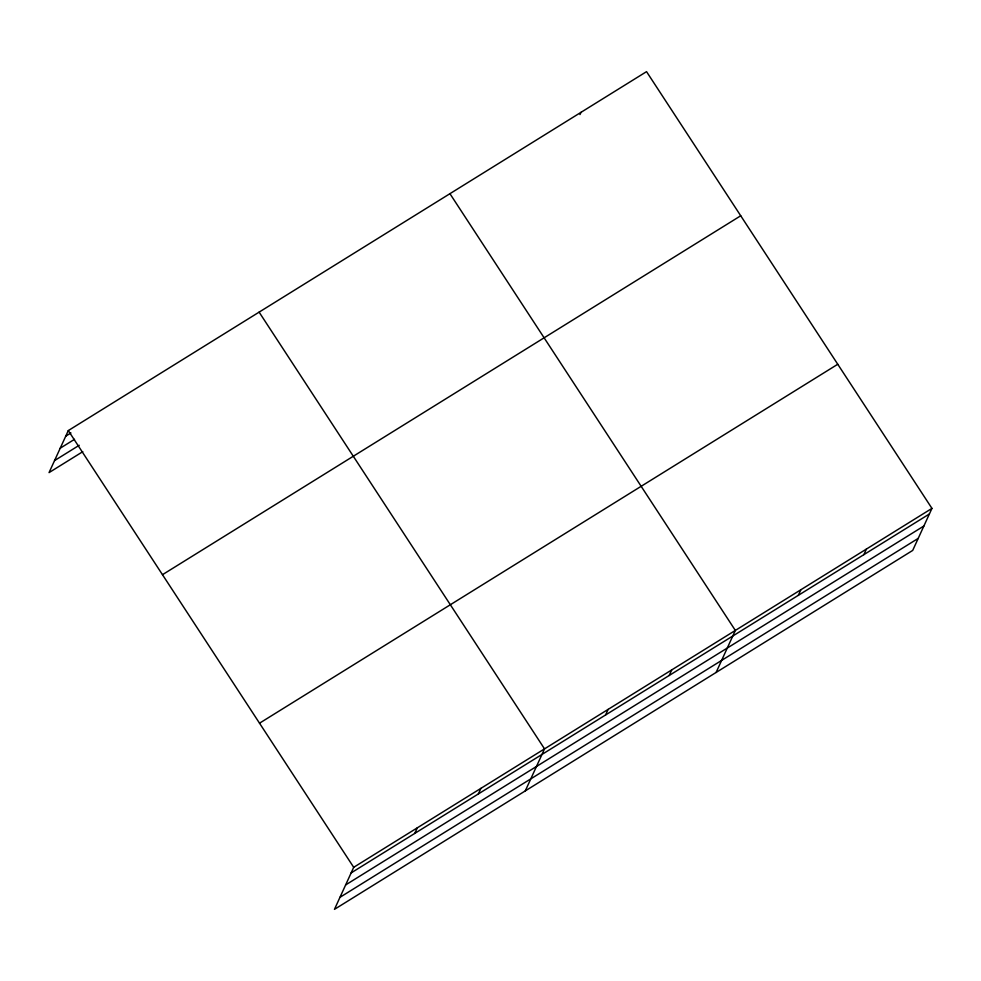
<?xml version="1.0" encoding="UTF-8"?>
<svg xmlns="http://www.w3.org/2000/svg" width="981" height="981" viewBox="0 0 981 981"><rect width="100%" height="100%" fill="white"/><g stroke="black" fill="none" stroke-linecap="round" stroke-linejoin="round"><path stroke-width="1.47" d="M931.95 508.391L353.7 867.314L334.46 909.35L912.698 550.427L931.95 508.391L646.54 71.65L68.302 430.573L49.05 472.609L82.796 451.665M579.979 114.569L581.01 112.325M414.742 833.433L417.305 827.829M478.36 793.948L480.923 788.356M525.276 790.907L544.529 748.871L259.119 312.13M605.571 714.977L608.134 709.386M669.177 675.504L671.74 669.9M716.105 672.463L735.345 630.427L449.936 193.686M798.313 595.344L800.876 589.74M863.856 554.657L866.419 549.066M65.739 436.177L70.926 432.952M60.233 448.194L74.507 439.329M54.556 460.592L79.216 445.276M162.478 574.694L740.729 215.771M259.524 723.193L837.762 364.258M351.137 872.906L929.387 513.983M345.631 884.936L923.881 526.012M339.966 897.321L918.204 538.397M68.302 430.573L353.7 867.314"/></g></svg>
